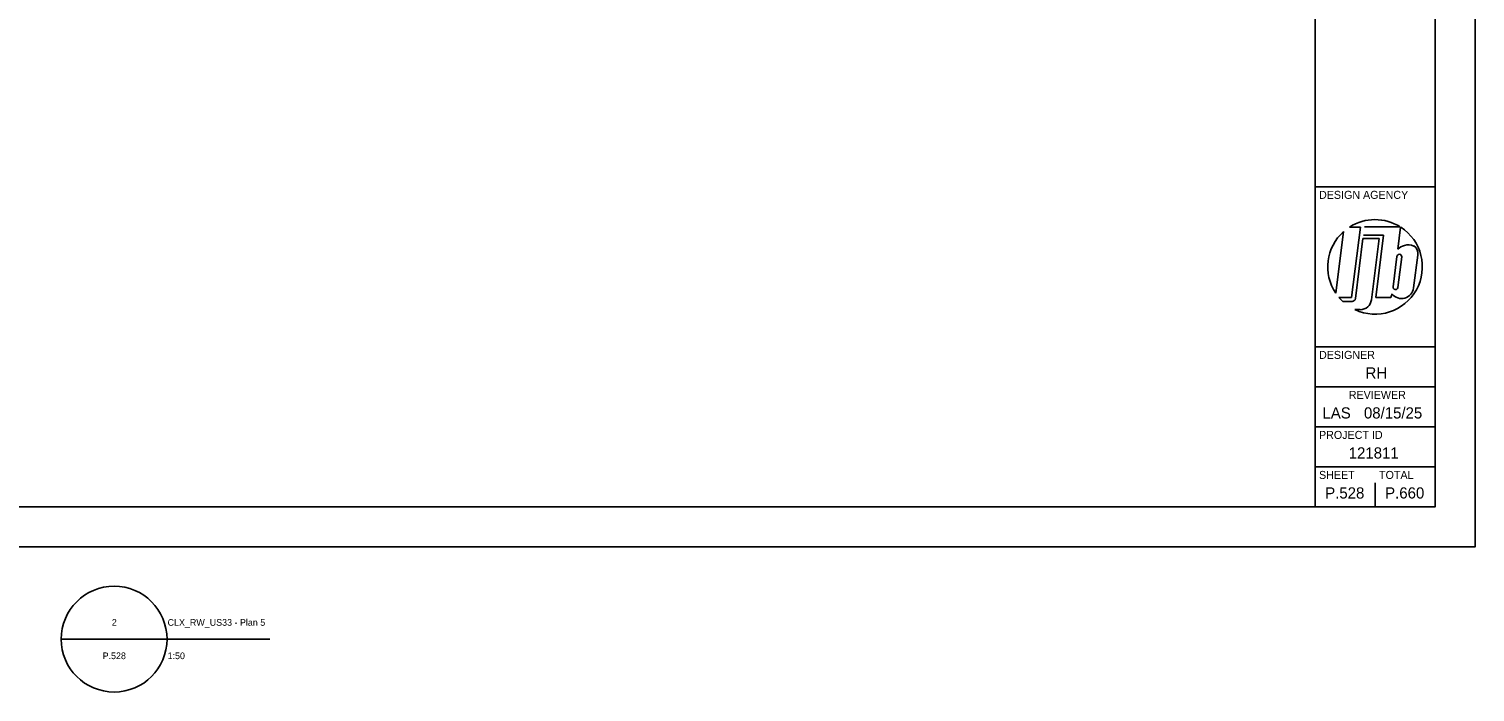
# Model space of a CAD drawing. Extents: x -0.2 to 34, y -1.8 to 22.
# Drawn here: x 15.93 to 34, y -1.81 to 6.47 of the extents above; entities that cross this region are included whole.
import ezdxf

# ---------------------------------------------------------------- set-up
doc = ezdxf.new("R2010")
doc.units = 0
for name, color, linetype in [('SH_Border', 7, 'Continuous'), ('SH_Cut_Line', 7, 'Continuous'), ('SH_Data', 7, 'Continuous'), ('SN_X_Public', 7, 'Continuous')]:
    doc.layers.add(name, color=color, linetype=linetype)

msp = doc.modelspace()

# ---------------------------------------------------------------- linework, layer by layer
at = {"layer": 'SH_Border'}
for p, q in [((32, 0.5), (32, 21.5)), ((32, 4.5), (33.5, 4.5)), ((32, 2.5), (33.5, 2.5)), ((32, 2), (33.5, 2)), ((32, 1.5), (33.5, 1.5)), ((32, 1), (33.5, 1))]:
    msp.add_line(p, q, dxfattribs=at)
msp.add_lwpolyline([(1.5, 21.5), (33.5, 21.5), (33.5, 0.5), (1.5, 0.5)], close=True, dxfattribs=at)
at = {"layer": 'SH_Cut_Line'}
msp.add_lwpolyline([(0, 0), (34, 0), (34, 22), (0, 22)], close=True, dxfattribs=at)
at = {"layer": 'SH_Data'}
for p, q in [((32.432, 3.998), (32.567, 3.998)), ((32.567, 3.998), (32.456, 3.118)), ((32.617, 4), (33.065, 4)), ((33.07, 3.996), (33.036, 3.72)), ((32.356, 3.94), (32.259, 3.171)), ((32.504, 3.104), (32.599, 3.855)), ((32.599, 3.855), (32.801, 3.855)), ((32.857, 3.896), (32.604, 3.896)), ((32.801, 3.855), (32.704, 3.089)), ((32.758, 3.118), (32.857, 3.896)), ((33.024, 3.631), (32.976, 3.25)), ((33.036, 3.243), (33.084, 3.624)), ((33.283, 3.648), (33.231, 3.237)), ((32.75, 3.5), (32.75, 3.5)), ((32.456, 3.118), (32.299, 3.118)), ((32.947, 3.118), (32.758, 3.118)), ((32.964, 3.161), (32.947, 3.118)), ((32.347, 3.068), (32.463, 3.068)), ((32.565, 2.966), (32.498, 2.966)), ((32.75, 0.5), (32.75, 0.8)), ((32.375, 0.675), (32.375, 0.675))]:
    msp.add_line(p, q, dxfattribs=at)
for centre, radius, start, end in [((32.75, 3.5), 0.591, 57.726, 122.5688), ((32.75, 3.5), 0.591, 244.7646, 57.1575), ((32.75, 3.5), 0.591, 131.8253, 213.7822), ((33.054, 3.628), 0.0301, 352.3298, 173.2777), ((33.17, 3.586), 0.19, 105.9444, 135.0487), ((33.164, 3.6), 0.175, 66.6782, 105.4185), ((33.177, 3.669), 0.108, 349.2072, 58.7163), ((32.75, 3.5), 0.591, 220.2786, 227.0158), ((32.463, 3.109), 0.0417, 270, 352.8038), ((32.565, 3.106), 0.141, 270, 352.8038), ((33.082, 3.255), 0.151, 218.6264, 353.0883), ((33.006, 3.246), 0.0301, 172.3335, 353.274)]:
    msp.add_arc(centre, radius, start, end, dxfattribs=at)
at = {"layer": 'SN_X_Public'}
for p, q in [((16.333, -1.152), (17.656, -1.152)), ((17, -1.152), (18.938, -1.152))]:
    msp.add_line(p, q, dxfattribs=at)
msp.add_circle((16.994, -1.152), 0.661, dxfattribs=at)

# ---------------------------------------------------------------- texts
at = {"layer": 'SH_Data'}
for s, height, p in [('DESIGN AGENCY', 0.1, (32.05, 4.35)), ('DESIGNER', 0.1, (32.05, 2.35)), ('RH', 0.14, (32.631, 2.105)), ('REVIEWER', 0.1, (32.422, 1.85)), ('LAS', 0.14, (32.093, 1.605)), ('08/15/25', 0.14, (32.611, 1.605)), ('PROJECT ID', 0.1, (32.05, 1.35)), ('121811', 0.14, (32.421, 1.105)), ('SHEET', 0.1, (32.05, 0.85)), ('TOTAL', 0.1, (32.8, 0.85)), ('P.528', 0.14, (32.127, 0.605)), ('P.660', 0.14, (32.876, 0.605))]:
    msp.add_text(s, height=height, dxfattribs=at).set_placement(p)
at = {"layer": 'SN_X_Public'}
for s, height, p in [('2', 0.0833, (16.965, -0.985)), ('CLX_RW_US33 - Plan 5', 0.08333, (17.662, -0.985)), ('P.528', 0.0833, (16.85, -1.402)), ('1:50', 0.0833, (17.662, -1.402))]:
    msp.add_text(s, height=height, dxfattribs=at).set_placement(p)

doc.saveas('drawing.dxf')
